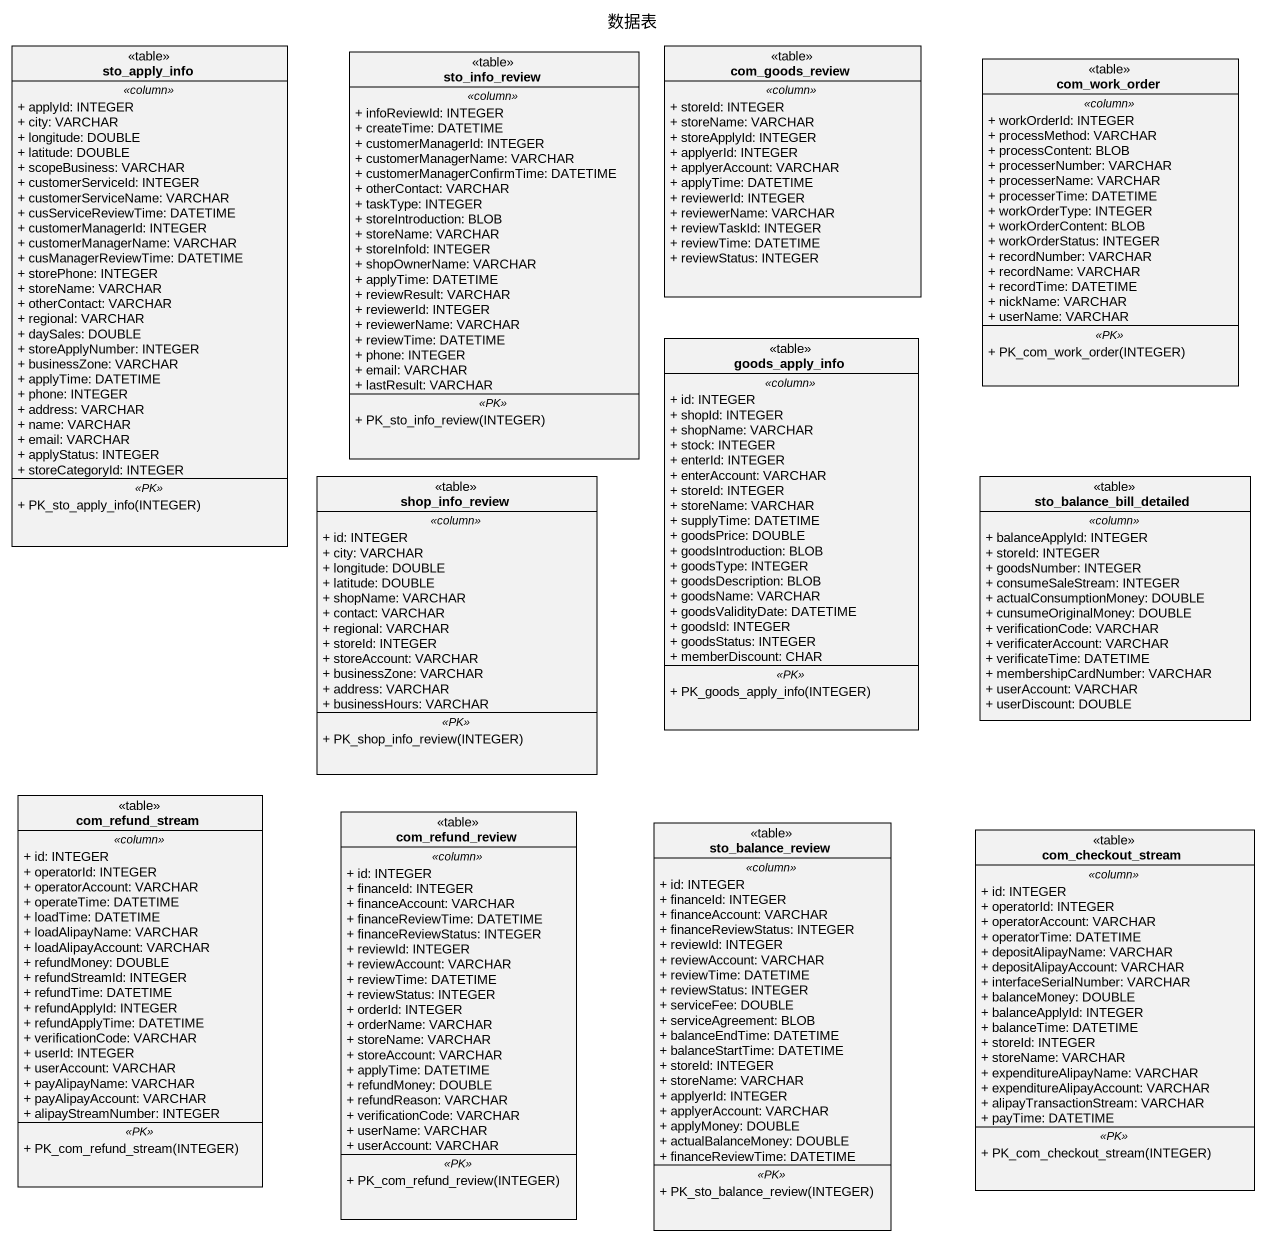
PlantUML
@startuml
title 数据表
hide circle
hide empty members
skinparam classAttributeIconSize 0
class sto_apply_info <<table>> {
  .. <<column>> ..
  + applyId: INTEGER
  + city: VARCHAR
  + longitude: DOUBLE
  + latitude: DOUBLE
  + scopeBusiness: VARCHAR
  + customerServiceId: INTEGER
  + customerServiceName: VARCHAR
  + cusServiceReviewTime: DATETIME
  + customerManagerId: INTEGER
  + customerManagerName: VARCHAR
  + cusManagerReviewTime: DATETIME
  + storePhone: INTEGER
  + storeName: VARCHAR
  + otherContact: VARCHAR
  + regional: VARCHAR
  + daySales: DOUBLE
  + storeApplyNumber: INTEGER
  + businessZone: VARCHAR
  + applyTime: DATETIME
  + phone: INTEGER
  + address: VARCHAR
  + name: VARCHAR
  + email: VARCHAR
  + applyStatus: INTEGER
  + storeCategoryId: INTEGER
  .. <<PK>> ..
  + PK_sto_apply_info(INTEGER)
}
class com_goods_review <<table>> {
  .. <<column>> ..
  + storeId: INTEGER
  + storeName: VARCHAR
  + storeApplyId: INTEGER
  + applyerId: INTEGER
  + applyerAccount: VARCHAR
  + applyTime: DATETIME
  + reviewerId: INTEGER
  + reviewerName: VARCHAR
  + reviewTaskId: INTEGER
  + reviewTime: DATETIME
  + reviewStatus: INTEGER
}
class sto_info_review <<table>> {
  .. <<column>> ..
  + infoReviewId: INTEGER
  + createTime: DATETIME
  + customerManagerId: INTEGER
  + customerManagerName: VARCHAR
  + customerManagerConfirmTime: DATETIME
  + otherContact: VARCHAR
  + taskType: INTEGER
  + storeIntroduction: BLOB
  + storeName: VARCHAR
  + storeInfoId: INTEGER
  + shopOwnerName: VARCHAR
  + applyTime: DATETIME
  + reviewResult: VARCHAR
  + reviewerId: INTEGER
  + reviewerName: VARCHAR
  + reviewTime: DATETIME
  + phone: INTEGER
  + email: VARCHAR
  + lastResult: VARCHAR
  .. <<PK>> ..
  + PK_sto_info_review(INTEGER)
}
class com_work_order <<table>> {
  .. <<column>> ..
  + workOrderId: INTEGER
  + processMethod: VARCHAR
  + processContent: BLOB
  + processerNumber: VARCHAR
  + processerName: VARCHAR
  + processerTime: DATETIME
  + workOrderType: INTEGER
  + workOrderContent: BLOB
  + workOrderStatus: INTEGER
  + recordNumber: VARCHAR
  + recordName: VARCHAR
  + recordTime: DATETIME
  + nickName: VARCHAR
  + userName: VARCHAR
  .. <<PK>> ..
  + PK_com_work_order(INTEGER)
}
class goods_apply_info <<table>> {
  .. <<column>> ..
  + id: INTEGER
  + shopId: INTEGER
  + shopName: VARCHAR
  + stock: INTEGER
  + enterId: INTEGER
  + enterAccount: VARCHAR
  + storeId: INTEGER
  + storeName: VARCHAR
  + supplyTime: DATETIME
  + goodsPrice: DOUBLE
  + goodsIntroduction: BLOB
  + goodsType: INTEGER
  + goodsDescription: BLOB
  + goodsName: VARCHAR
  + goodsValidityDate: DATETIME
  + goodsId: INTEGER
  + goodsStatus: INTEGER
  + memberDiscount: CHAR
  .. <<PK>> ..
  + PK_goods_apply_info(INTEGER)
}
class shop_info_review <<table>> {
  .. <<column>> ..
  + id: INTEGER
  + city: VARCHAR
  + longitude: DOUBLE
  + latitude: DOUBLE
  + shopName: VARCHAR
  + contact: VARCHAR
  + regional: VARCHAR
  + storeId: INTEGER
  + storeAccount: VARCHAR
  + businessZone: VARCHAR
  + address: VARCHAR
  + businessHours: VARCHAR
  .. <<PK>> ..
  + PK_shop_info_review(INTEGER)
}
class sto_balance_bill_detailed <<table>> {
  .. <<column>> ..
  + balanceApplyId: INTEGER
  + storeId: INTEGER
  + goodsNumber: INTEGER
  + consumeSaleStream: INTEGER
  + actualConsumptionMoney: DOUBLE
  + cunsumeOriginalMoney: DOUBLE
  + verificationCode: VARCHAR
  + verificaterAccount: VARCHAR
  + verificateTime: DATETIME
  + membershipCardNumber: VARCHAR
  + userAccount: VARCHAR
  + userDiscount: DOUBLE
}
class com_refund_stream <<table>> {
  .. <<column>> ..
  + id: INTEGER
  + operatorId: INTEGER
  + operatorAccount: VARCHAR
  + operateTime: DATETIME
  + loadTime: DATETIME
  + loadAlipayName: VARCHAR
  + loadAlipayAccount: VARCHAR
  + refundMoney: DOUBLE
  + refundStreamId: INTEGER
  + refundTime: DATETIME
  + refundApplyId: INTEGER
  + refundApplyTime: DATETIME
  + verificationCode: VARCHAR
  + userId: INTEGER
  + userAccount: VARCHAR
  + payAlipayName: VARCHAR
  + payAlipayAccount: VARCHAR
  + alipayStreamNumber: INTEGER
  .. <<PK>> ..
  + PK_com_refund_stream(INTEGER)
}
class com_refund_review <<table>> {
  .. <<column>> ..
  + id: INTEGER
  + financeId: INTEGER
  + financeAccount: VARCHAR
  + financeReviewTime: DATETIME
  + financeReviewStatus: INTEGER
  + reviewId: INTEGER
  + reviewAccount: VARCHAR
  + reviewTime: DATETIME
  + reviewStatus: INTEGER
  + orderId: INTEGER
  + orderName: VARCHAR
  + storeName: VARCHAR
  + storeAccount: VARCHAR
  + applyTime: DATETIME
  + refundMoney: DOUBLE
  + refundReason: VARCHAR
  + verificationCode: VARCHAR
  + userName: VARCHAR
  + userAccount: VARCHAR
  .. <<PK>> ..
  + PK_com_refund_review(INTEGER)
}
class sto_balance_review <<table>> {
  .. <<column>> ..
  + id: INTEGER
  + financeId: INTEGER
  + financeAccount: VARCHAR
  + financeReviewStatus: INTEGER
  + reviewId: INTEGER
  + reviewAccount: VARCHAR
  + reviewTime: DATETIME
  + reviewStatus: INTEGER
  + serviceFee: DOUBLE
  + serviceAgreement: BLOB
  + balanceEndTime: DATETIME
  + balanceStartTime: DATETIME
  + storeId: INTEGER
  + storeName: VARCHAR
  + applyerId: INTEGER
  + applyerAccount: VARCHAR
  + applyMoney: DOUBLE
  + actualBalanceMoney: DOUBLE
  + financeReviewTime: DATETIME
  .. <<PK>> ..
  + PK_sto_balance_review(INTEGER)
}
class com_checkout_stream <<table>> {
  .. <<column>> ..
  + id: INTEGER
  + operatorId: INTEGER
  + operatorAccount: VARCHAR
  + operatorTime: DATETIME
  + depositAlipayName: VARCHAR
  + depositAlipayAccount: VARCHAR
  + interfaceSerialNumber: VARCHAR
  + balanceMoney: DOUBLE
  + balanceApplyId: INTEGER
  + balanceTime: DATETIME
  + storeId: INTEGER
  + storeName: VARCHAR
  + expenditureAlipayName: VARCHAR
  + expenditureAlipayAccount: VARCHAR
  + alipayTransactionStream: VARCHAR
  + payTime: DATETIME
  .. <<PK>> ..
  + PK_com_checkout_stream(INTEGER)
}
@enduml
